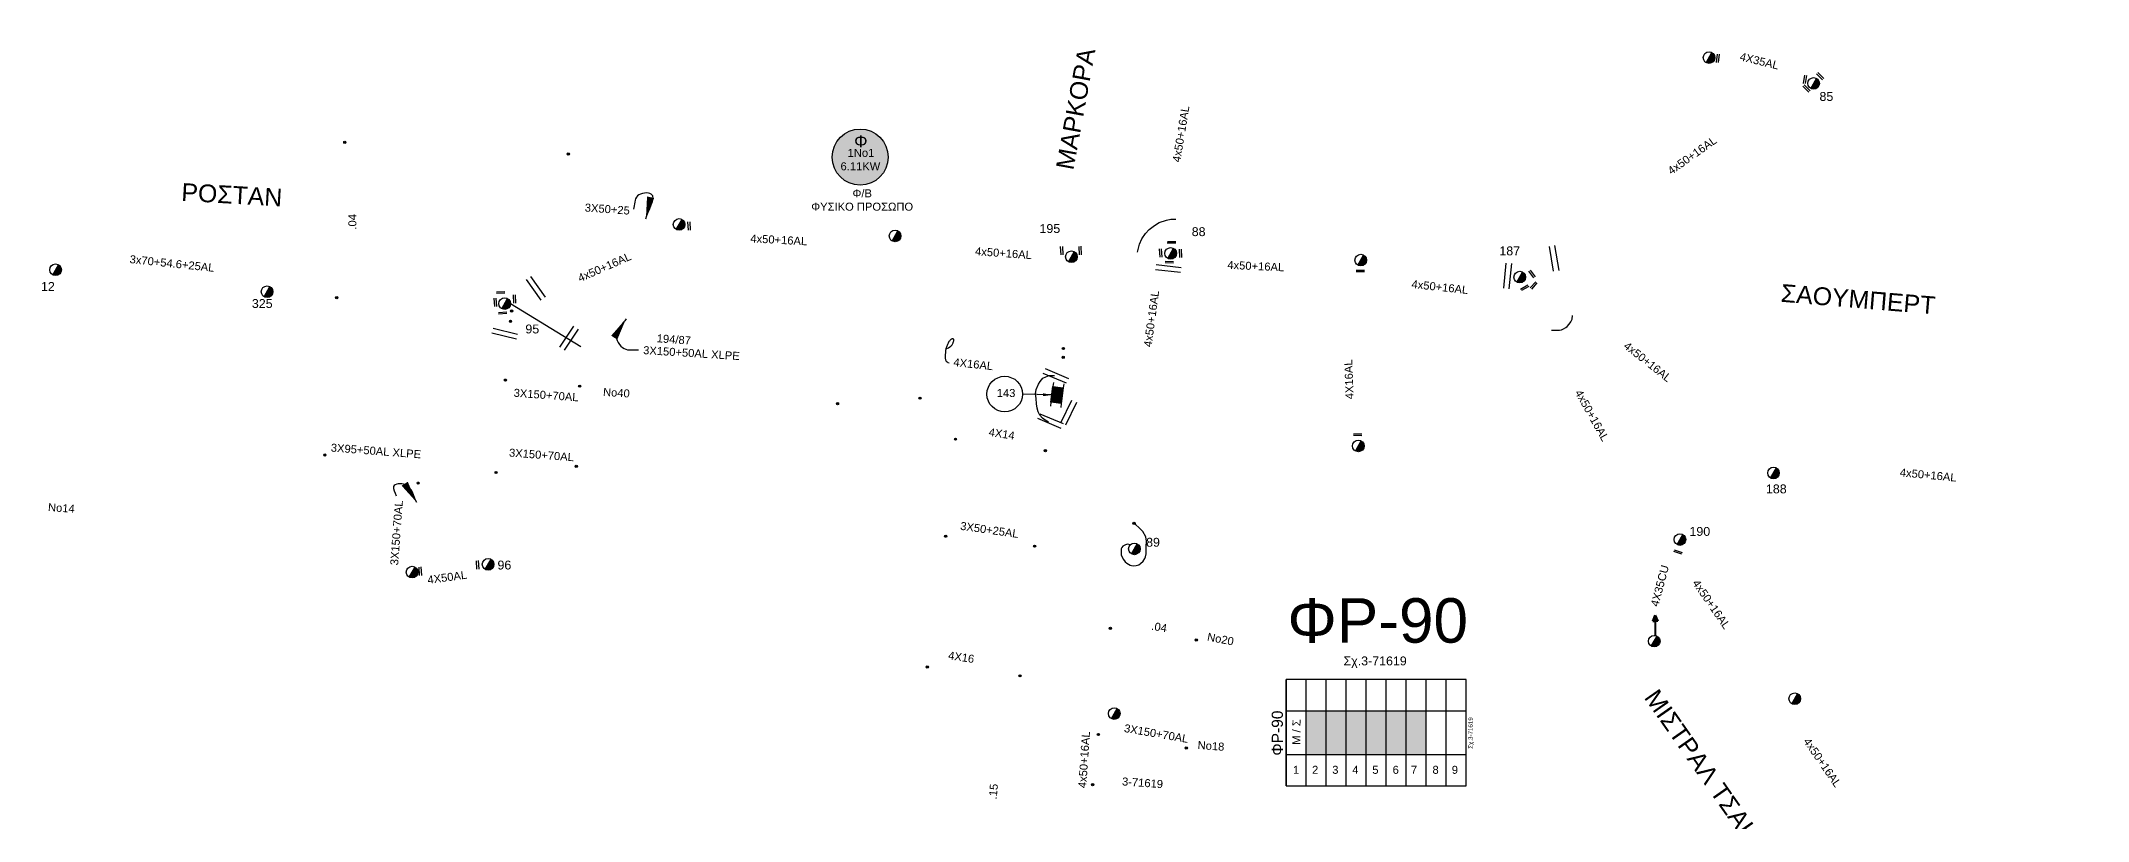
# Model space of a CAD drawing. Header units: millimetres. Extents: x 738 to 2138, y 37 to 533.
# Drawn here: x 1210.4 to 1440.7, y 289.4 to 377.1 of the extents above; entities that cross this region are included whole.
import ezdxf
from ezdxf.enums import TextEntityAlignment as Align

# ---------------------------------------------------------------- set-up
doc = ezdxf.new("R2010")
doc.units = ezdxf.units.MM
doc.linetypes.add('DASHED', pattern=[19.05, 12.7, -6.35])
for name, color, linetype in [('Link Box 4 Διευθύνσεων', 7, 'Continuous'), ('Άγνωστα', 7, 'Continuous'), ('Ασφαλειοκιβώτια Χ.Τ 9 αναχωρήσεων', 7, 'Continuous'), ('Γέφυρες Εναέριου Δικτύου', 7, 'Continuous'), ('Γυμνά εναέρια ΧΤ   4x35CU', 7, 'Continuous'), ('Γυμνά εναέρια ΧΤ (2Φ)   3x50AL', 7, 'Continuous'), ('Γυμνά εναέρια ΧΤ (3Φ)   4x16AL', 7, 'Continuous'), ('Γυμνά εναέρια ΧΤ (3Φ)   4x35AL', 7, 'Continuous'), ('Γυμνά εναέρια ΧΤ (3Φ)   4x50AL', 7, 'Continuous'), ('Γυμνά εναέρια ΧΤ και ΦΟΠ (3Φ)   4x50+16AL', 7, 'Continuous'), ('Επίτονοι', 7, 'Continuous'), ('Επιγραφές - Σχήματα', 7, 'Continuous'), ('Καλώδια ΧΤ   2x50+16', 7, 'DASHED'), ('Καλώδια ΧΤ   3x150+50AL', 7, 'DASHED'), ('Καλώδια ΧΤ   3x150+50AL XLPE', 7, 'DASHED'), ('Καλώδια ΧΤ   3x150+50CU', 7, 'DASHED'), ('Καλώδια ΧΤ   3x150+70 AL', 7, 'DASHED'), ('Καλώδια ΧΤ   3x95+50 AL XLPE', 7, 'DASHED'), ('Καλώδια ΧΤ   4x16AL', 7, 'DASHED'), ('Μηχανική τομή', 7, 'Continuous'), ('Στύλος ΦΜ', 7, 'Continuous'), ('Στύλος ΦΜ @ 1', 7, 'Continuous'), ('Συνδέσεις', 7, 'Continuous'), ('Συνεστραμμένα ΧΤ   3x70+54.6+25 AL', 7, 'SYN_LINE'), ('Τομή', 7, 'Continuous'), ('Υπόβαθρο ΔΕΗ', 7, 'Continuous'), ('Υπόγεια Καλώδια Δικτύου ΧΤ   .04', 7, 'DASHED'), ('Υπόγεια Καλώδια Δικτύου ΧΤ   .15', 7, 'DASHED'), ('Υπόγεια καλώδια Παροχών ΧΤ   4x16AL', 7, 'DASHED'), ('Χώρος', 7, 'Continuous')]:
    doc.layers.add(name, color=color, linetype=linetype)
doc.styles.add('arial', font='arial.ttf')
doc.styles.get("Standard").update_dxf_attribs({"font": 'arial.ttf'})
doc.linetypes.add('SYN_LINE', pattern='A,0.5,-0.0001,["/\\/\\/\\/",Standard,S=0.1,R=0,X=0,Y=-0.05],-0.25', length=0.7501)
doc.dimstyles.new('ISO-25', dxfattribs={"dimtxt": 2.5, "dimasz": 2.5, "dimexe": 1.25, "dimexo": 0.625, "dimtad": 1, "dimtxsty": 'Standard', "dimcen": 2.5, "dimadec": 0, "dimazin": 0, "dimtfac": 1, "dimtmove": 0, "dimatfit": 3, "dimfxl": 1, "dimarcsym": 0})

# ---------------------------------------------------------------- blocks, each defined once
blk = doc.blocks.new('ΑΣΦΑΛΕΙΟΚΙΒΩΤΙΟ ΥΠΟΣΤΑΘΜΟΥ 9 ΑΝΑΧΩΡΗΣΕΩΝ')
at = {"layer": 'Ασφαλειοκιβώτια Χ.Τ 9 αναχωρήσεων', "ltscale": 40}
for p, q in [((-23.8, 40.36), (24.02, 40.36)), ((-9.72, 40.36), (-9.72, -40.64)), ((9.94, 40.36), (9.94, -40.64)), ((-23.8, 31.36), (24.02, 31.36)), ((-23.8, 22.36), (24.02, 22.36)), ((-23.8, 13.36), (24.02, 13.36)), ((-23.8, 4.36), (24.02, 4.36)), ((-23.8, -4.64), (24.02, -4.64)), ((-23.8, -13.64), (24.02, -13.64)), ((-23.8, -22.64), (24.02, -22.64)), ((-23.8, -31.64), (24.02, -31.64))]:
    blk.add_line(p, q, dxfattribs=at)
at = {"layer": 'Ασφαλειοκιβώτια Χ.Τ 9 αναχωρήσεων'}
blk.add_lwpolyline([(-23.8, -40.64), (24.02, -40.64), (24.02, 40.36), (-23.8, 40.36)], close=True, dxfattribs=at)
for s, p in [('1', (-18.45, 37.24)), ('2', (-18.45, 28.67)), ('3', (-18.45, 19.6)), ('4', (-18.45, 10.58)), ('5', (-18.45, 1.57)), ('6', (-18.45, -7.57)), ('7', (-18.45, -15.81)), ('8', (-18.45, -25.5)), ('9', (-18.45, -34.19))]:
    blk.add_text(s, height=3.6, rotation=270, dxfattribs=at).set_placement(p)
at = {"layer": 'Ασφαλειοκιβώτια Χ.Τ 9 αναχωρήσεων', "ltscale": 40}
for tag, height, p in [('ΟΝΟΜΑ', 5, (-0.16, 44.31)), ('ΚΕΙΜΕΝΟ 1', 2, (17.06, 35.59)), ('ΚΕΙΜΕΝΟ 2', 2, (17.06, 26.88)), ('ΚΕΙΜΕΝΟ 3', 2, (17.06, 17.69)), ('ΚΕΙΜΕΝΟ 4', 2, (17.06, 8.71)), ('ΚΕΙΜΕΝΟ 5', 2, (17.06, -0.13)), ('ΚΕΙΜΕΝΟ 6', 2, (17.06, -9.05)), ('ΚΕΙΜΕΝΟ 7', 2, (17.06, -18.13)), ('ΚΕΙΜΕΝΟ 8', 2, (17.06, -26.85)), ('ΚΕΙΜΕΝΟ 9', 2, (17.06, -35.99)), ('ΣΧ', 2, (-0.1, -42.64))]:
    blk.add_attdef(tag, text='', height=height, dxfattribs=at).set_placement(p, align=Align.MIDDLE_CENTER)
blk = doc.blocks.new('ΥΠΑΡΧΩΝ ΤΣΙΜΕΝΤΕΝΙΟΣ ΣΤΥΛΟΣ')
at = {"layer": 'Στύλος ΦΜ'}
blk.add_hatch(color=7, dxfattribs=at).paths.add_polyline_path([(-1.29, -2.28, 0.574793), (2.62, 0, 0.268822), (1.3, 2.27)])
blk.add_line((-1.29, -2.28), (1.3, 2.27), dxfattribs=at)
blk.add_circle((0, 0), 2.62, dxfattribs=at)
at = {"layer": 'Στύλος ΦΜ', "flags": 4}
for tag, p in [('ΑΡΙΘΜΟΣ', (-4.68, 8.05)), ('ΤΥΠΟΣ', (-4.91, 3.03))]:
    blk.add_attdef(tag, p, '', height=4, dxfattribs=at)
blk = doc.blocks.new('LINK BOX 4 ΑΝΑΧΩΡΗΣΕΩΝ')
at = {"layer": 'Link Box 4 Διευθύνσεων', "ltscale": 40}
blk.add_hatch(color=256, dxfattribs=at).paths.add_polyline_path([(-3.54, 0), (-3.54, -4.67), (3.54, -4.67), (3.54, 0)])
for p, q in [((-3.54, 0), (-5.33, 0)), ((5.33, 0), (3.54, 0)), ((-3.54, -4.67), (-5.33, -4.67)), ((5.33, -4.67), (3.54, -4.67))]:
    blk.add_line(p, q, dxfattribs=at)
blk.add_lwpolyline([(-3.54, -4.67), (-3.54, 0), (3.54, 0), (3.54, -4.67)], close=True, dxfattribs=at)
blk = doc.blocks.new('_ΣΥΝΔΕΣΗ')
at = {"layer": 'Συνδέσεις', "linetype": 'SYN_LINE', "ltscale": 40}
blk.add_hatch(color=256, dxfattribs=at).paths.add_polyline_path([(-116.75, 2339.64, 1), (-117.75, 2339.64, 1)])
at = {"layer": 'Συνδέσεις'}
blk.add_circle((-117.25, 2339.64), 0.5, dxfattribs=at)
blk = doc.blocks.new('ΜΗΧΑΝΙΚΗ ΤΟΜΗ')
at = {"layer": 'Μηχανική τομή', "ltscale": 40}
for p, q in [((-1.89, 0.78), (1.89, 0.78)), ((1.89, 0), (-1.89, 0))]:
    blk.add_line(p, q, dxfattribs=at)
blk = doc.blocks.new('ΤΟΜΗ')
at = {"layer": 'Τομή', "ltscale": 40}
for p, q in [((-5.68, 0), (5.68, 0)), ((5.68, -2.33), (-5.68, -2.33))]:
    blk.add_line(p, q, dxfattribs=at)
blk = doc.blocks.new('ΕΠΙΤΟΝΟΣ')
at = {"layer": 'Επίτονοι', "lineweight": 40, "ltscale": 40}
blk.add_hatch(color=256, dxfattribs=at).paths.add_polyline_path([(-1.13, 6.47), (0, 9.1), (1.13, 6.47)])
for p, q in [((-1.13, 6.47), (0, 9.1)), ((1.13, 6.47), (-1.13, 6.47)), ((-1.13, 6.47), (0, 6.47)), ((0, 9.1), (1.13, 6.47)), ((0, 6.47), (0, 0))]:
    blk.add_line(p, q, dxfattribs=at)
blk = doc.blocks.new('ΧΩΡΟΣ')
at = {"layer": 'Χώρος', "ltscale": 40, "true_color": 0xff4747}
blk.add_hatch(color=13, dxfattribs=at).paths.add_polyline_path([(12.17, -0.19, 1), (-13.03, -0.19, 1)])
at = {"layer": 'Χώρος', "ltscale": 40}
blk.add_circle((-0.43, -0.19), 12.6, dxfattribs=at)
at = {"layer": 'Χώρος', "ltscale": 30, "insert": (-3.14, 9.64), "char_height": 5.4, "width": 408.8913, "attachment_point": 1}
blk.add_mtext('Φ', dxfattribs=at)
at = {"layer": 'Χώρος', "ltscale": 40}
blk.add_attdef('ΑΡΙΘΜΟΣ_001', (-5.24, -3.99), '', height=5.4, dxfattribs=at)

msp = doc.modelspace()

# ---------------------------------------------------------------- hatches: boundary and pattern name
at = {"layer": 'Ασφαλειοκιβώτια Χ.Τ 9 αναχωρήσεων'}
for color, points in [(2, [(1354.97, 301.81), (1352.72, 301.81), (1352.72, 296.9), (1354.97, 296.9)]), (6, [(1357.22, 301.81), (1354.97, 301.81), (1354.97, 296.9), (1357.22, 296.9)]), (17, [(1359.47, 301.81), (1357.22, 301.81), (1357.22, 296.9), (1359.47, 296.9)]), (85, [(1361.72, 301.81), (1359.47, 301.81), (1359.47, 296.9), (1361.72, 296.9)]), (62, [(1363.97, 301.81), (1361.72, 301.81), (1361.72, 296.9), (1363.97, 296.9)]), (5, [(1366.22, 301.81), (1363.97, 301.81), (1363.97, 296.9), (1366.22, 296.9)])]:
    msp.add_hatch(color=color, dxfattribs=at).paths.add_polyline_path(points)

# ---------------------------------------------------------------- linework, layer by layer
at = {"layer": 'Άγνωστα', "color": 62, "linetype": 'DASHED', "ltscale": 0.1, "const_width": 0.0000003}
for points in [[(1243.69, 348.25), (1263.37, 346.75)], [(1263.26, 345.53), (1264.74, 346.93), (1295.14, 344.13), (1296.38, 345.12), (1325.43, 343.07), (1325.4, 340.72), (1324.51, 340.32), (1324.3, 338.67)], [(1323.41, 331.04), (1323.41, 331.04), (1313.29, 332.33)], [(1322.19, 320.31), (1312.2, 321.43)]]:
    msp.add_lwpolyline(points, dxfattribs=at)
at = {"layer": 'Άγνωστα', "linetype": 'DASHED'}
msp.add_lwpolyline([(1263.25, 347.59), (1271.16, 342.76)], dxfattribs=at)
at = {"layer": 'Άγνωστα', "color": 5, "ltscale": 0.1, "const_width": 0.0000003}
for points in [[(1331.71, 319.96), (1332.76, 319.9), (1332.76, 319.9)], [(1332.68, 289.55), (1329.81, 289.96), (1330.13, 293.3), (1328.72, 293.48)]]:
    msp.add_lwpolyline(points, dxfattribs=at)
at = {"layer": 'Γέφυρες Εναέριου Δικτύου', "linetype": 'DASHED'}
for points in [[(1333.76, 353.36), (1333.97, 354.26), (1334.26, 354.87), (1334.67, 355.45), (1335.09, 355.93), (1335.68, 356.36), (1336.21, 356.69), (1337.02, 356.95), (1337.52, 357.06), (1338.09, 357.07)], [(1380.31, 344.61), (1380.65, 344.59), (1380.96, 344.59), (1381.24, 344.61), (1381.46, 344.65), (1381.68, 344.75), (1381.92, 344.9), (1382.09, 345.02), (1382.31, 345.26), (1382.51, 345.54), (1382.63, 345.85), (1382.67, 346.25)], [(1323.77, 334.24), (1323.36, 334.46), (1323.07, 334.7), (1322.77, 335.05), (1322.6, 335.41), (1322.49, 335.83), (1322.4, 336.32), (1322.35, 336.92), (1322.3, 337.44), (1322.37, 337.94), (1322.61, 338.53), (1322.82, 338.83), (1323.13, 339.19), (1323.44, 339.36), (1323.82, 339.49), (1324.05, 339.51), (1324.41, 339.5)], [(1332.93, 320.45), (1332.65, 320.52), (1332.41, 320.48), (1332.11, 320.31), (1332, 320.15), (1331.94, 320), (1331.91, 319.76), (1331.94, 319.32), (1332.02, 319.09), (1332.17, 318.8), (1332.37, 318.55), (1332.57, 318.4), (1332.92, 318.19), (1333.1, 318.13), (1333.36, 318.11), (1333.6, 318.13), (1333.92, 318.23), (1334.11, 318.35), (1334.38, 318.61), (1334.58, 318.91), (1334.67, 319.12), (1334.73, 319.44), (1334.75, 320.23), (1334.77, 320.89), (1334.68, 321.37), (1334.37, 321.95), (1333.92, 322.4), (1333.58, 322.72), (1333.36, 322.88)]]:
    msp.add_lwpolyline(points, dxfattribs=at)
at = {"layer": 'Γυμνά εναέρια ΧΤ   4x35CU', "color": 6, "const_width": 0.0000003}
msp.add_lwpolyline([(1394.77, 320.4), (1392.19, 310.2)], dxfattribs=at)
at = {"layer": 'Γυμνά εναέρια ΧΤ (2Φ)   3x50AL', "color": 27, "linetype": 'DASHED', "ltscale": 0.1, "const_width": 0.0000003}
msp.add_lwpolyline([(1269.74, 364.39), (1269.18, 357.59), (1281.73, 356.92)], dxfattribs=at)
at = {"layer": 'Γυμνά εναέρια ΧΤ (3Φ)   4x16AL', "color": 27, "const_width": 0.0000003}
msp.add_lwpolyline([(1358.83, 351.82), (1358.52, 332.23)], dxfattribs=at)
at = {"layer": 'Γυμνά εναέρια ΧΤ (3Φ)   4x35AL', "color": 30, "const_width": 0.0000003}
msp.add_lwpolyline([(1398.69, 375.24), (1409.25, 372.7)], dxfattribs=at)
at = {"layer": 'Γυμνά εναέρια ΧΤ (3Φ)   4x50AL', "color": 133, "ltscale": 0.1, "const_width": 0.0000003}
msp.add_lwpolyline([(1262.3, 348.16), (1254.61, 382.49)], dxfattribs=at)
at = {"layer": 'Γυμνά εναέρια ΧΤ (3Φ)   4x50AL', "color": 2, "const_width": 0.0000003}
msp.add_lwpolyline([(1260.08, 318.26), (1252.83, 317.46)], dxfattribs=at)
at = {"layer": 'Γυμνά εναέρια ΧΤ και ΦΟΠ (3Φ)   4x50+16AL', "color": 30, "const_width": 0.0000003}
for points in [[(1410.24, 372.83), (1426.9, 391.83)], [(1377.37, 350.36), (1377.37, 350.36), (1409.26, 371.98)]]:
    msp.add_lwpolyline(points, dxfattribs=at)
at = {"layer": 'Γυμνά εναέρια ΧΤ και ΦΟΠ (3Φ)   4x50+16AL', "color": 27, "ltscale": 0.1, "const_width": 0.0000003}
msp.add_lwpolyline([(1337.49, 353.88), (1342.55, 380.9)], dxfattribs=at)
at = {"layer": 'Γυμνά εναέρια ΧΤ και ΦΟΠ (3Φ)   4x50+16AL', "color": 27, "const_width": 0.0000003}
for points in [[(1262.85, 347.65), (1281.59, 356.27)], [(1282.84, 356.29), (1306.06, 354.7)], [(1306.86, 354.65), (1326, 353.41)], [(1326.7, 353.39), (1336.85, 353.34)], [(1338.15, 353.23), (1358.83, 351.82), (1376.09, 350.56)]]:
    msp.add_lwpolyline(points, dxfattribs=at)
at = {"layer": 'Γυμνά εναέρια ΧΤ και ΦΟΠ (3Φ)   4x50+16AL', "color": 5, "ltscale": 0.1, "const_width": 0.0000003}
msp.add_lwpolyline([(1337.4, 352.58), (1333.05, 320.55), (1330.58, 301.81), (1328.98, 288.16)], dxfattribs=at)
at = {"layer": 'Γυμνά εναέρια ΧΤ και ΦΟΠ (3Φ)   4x50+16AL', "color": 6, "ltscale": 0.1, "const_width": 0.0000003}
for points in [[(1377.12, 350.02), (1394.13, 321.21)], [(1377.33, 350.25), (1405.46, 329.18), (1441.56, 325.27), (1470.16, 310.13)], [(1394.77, 320.4), (1407.1, 303.45)], [(1407.68, 302.5), (1417.82, 288.16)]]:
    msp.add_lwpolyline(points, dxfattribs=at)
at = {"layer": 'Γυμνά εναέρια ΧΤ και ΦΟΠ (3Φ)   4x50+16AL', "color": 2, "ltscale": 0.1, "const_width": 0.0000003}
msp.add_lwpolyline([(1262.39, 346.96), (1260.09, 318.37), (1257.22, 279.14)], dxfattribs=at)
at = {"layer": 'Επιγραφές - Σχήματα'}
msp.add_lwpolyline([(1312.31, 342.53), (1312.49, 342.62), (1312.64, 342.71), (1312.75, 342.8), (1312.84, 342.88), (1312.9, 342.95), (1312.95, 343.03), (1312.99, 343.1), (1313.02, 343.17), (1313.04, 343.23), (1313.06, 343.29), (1313.07, 343.34), (1313.09, 343.39), (1313.09, 343.44), (1313.1, 343.48), (1313.09, 343.52), (1313.09, 343.55), (1313.08, 343.57), (1313.06, 343.59), (1313.04, 343.61), (1313.01, 343.62), (1312.99, 343.62), (1312.96, 343.62), (1312.92, 343.61), (1312.89, 343.6), (1312.85, 343.59), (1312.81, 343.57), (1312.77, 343.55), (1312.73, 343.51), (1312.69, 343.48), (1312.65, 343.43), (1312.6, 343.37), (1312.56, 343.31), (1312.51, 343.23), (1312.47, 343.15), (1312.43, 343.06), (1312.38, 342.97), (1312.34, 342.88), (1312.31, 342.78), (1312.27, 342.7), (1312.25, 342.62), (1312.22, 342.54), (1312.21, 342.47), (1312.19, 342.41), (1312.18, 342.35), (1312.17, 342.29), (1312.17, 342.23), (1312.16, 342.17), (1312.16, 342.11), (1312.15, 342.04), (1312.15, 341.97), (1312.14, 341.89), (1312.14, 341.81), (1312.13, 341.73), (1312.13, 341.65), (1312.13, 341.56), (1312.13, 341.48), (1312.14, 341.4), (1312.15, 341.32), (1312.17, 341.25), (1312.21, 341.17), (1312.26, 341.1), (1312.34, 341.04), (1312.44, 340.97), (1312.57, 340.92)], dxfattribs=at)
msp.add_circle((1318.83, 337.41), 2, dxfattribs=at)
at = {"layer": 'Καλώδια ΧΤ   2x50+16', "color": 5, "linetype": 'DASHED', "ltscale": 0.1}
msp.add_lwpolyline([(1325.14, 335.92, 0.0000003, 0.0000003, 0), (1324.98, 335.29, 0.0000003, 0.0000003, 0), (1333.33, 334.56, 0.0000003, 0.0000003, 0), (1328.11, 288.16, 0, 0, 0), (1326.68, 275.08, 0, 0, 0)], format="xyseb", dxfattribs=at)
at = {"layer": 'Καλώδια ΧΤ   3x150+50AL', "color": 62, "ltscale": 0.1, "const_width": 0.0000003}
msp.add_lwpolyline([(1263.25, 347.59), (1263.46, 347.57), (1262.62, 338.98)], dxfattribs=at)
at = {"layer": 'Καλώδια ΧΤ   3x150+50CU', "color": 62, "ltscale": 0.1, "const_width": 0.0000003}
msp.add_lwpolyline([(1262.62, 338.98), (1271.09, 338.28)], dxfattribs=at)
at = {"layer": 'Καλώδια ΧΤ   3x150+70 AL', "color": 2, "ltscale": 0.1, "const_width": 0.0000003}
for points in [[(1261.63, 328.58), (1261.73, 329.9), (1261.73, 329.9), (1270.67, 329.26), (1270.67, 329.26)], [(1252.18, 318.05), (1252.85, 327.4)], [(1260.87, 318.91), (1260.87, 318.91), (1261.63, 328.58)]]:
    msp.add_lwpolyline(points, dxfattribs=at)
at = {"layer": 'Καλώδια ΧΤ   3x150+70 AL', "color": 5, "linetype": 'DASHED', "ltscale": 0.1, "const_width": 0.0000003}
msp.add_lwpolyline([(1329.36, 299.13), (1339.25, 297.63), (1339.25, 297.63)], dxfattribs=at)
at = {"layer": 'Καλώδια ΧΤ   3x95+50 AL XLPE', "color": 2, "ltscale": 0.1, "const_width": 0.0000003}
msp.add_lwpolyline([(1252.85, 327.4), (1253.02, 329.73), (1242.37, 330.55)], dxfattribs=at)
at = {"layer": 'Καλώδια ΧΤ   4x16AL', "color": 62, "ltscale": 0.1, "const_width": 0.0000003}
for points in [[(1325.42, 342.53), (1300.26, 343.93), (1300.02, 336.33), (1300.02, 336.33)], [(1325.41, 341.54), (1309.8, 342.85), (1309.31, 336.95)]]:
    msp.add_lwpolyline(points, dxfattribs=at)
at = {"layer": 'Συνεστραμμένα ΧΤ   3x70+54.6+25 AL', "color": 133, "ltscale": 10, "const_width": 0.0000003}
msp.add_lwpolyline([(1187.36, 367.03), (1187.36, 367.03), (1212.2, 352.03), (1235.94, 349.57), (1261.94, 347.64)], dxfattribs=at)
at = {"layer": 'Υπόβαθρο ΔΕΗ', "ltscale": 0.1, "const_width": 0.0000003}
for points in [[(1436.16, 419.64), (1376.6, 351.59), (1339.53, 354.94), (1350.29, 414.98)], [(1445.47, 411.72), (1398.67, 357.41), (1398.42, 347.61), (1443.26, 344.11), (1444.36, 358.59), (1520.48, 351.79), (1580.63, 419.35)], [(1314.58, 402.72), (1314.58, 402.72), (1265.33, 368.62), (1264.54, 358.82), (1326.33, 354.4), (1334.98, 404.34), (1334.98, 404.34), (1318.51, 405.66), (1314.58, 402.72)], [(1206.24, 350.99), (1253.91, 346.86), (1248.43, 280.64), (1197.99, 287.51), (1206.24, 350.99)], [(1263.4, 343.87), (1258.34, 279.51), (1315.71, 271.33), (1323.93, 341.22), (1264.74, 346.15), (1263.96, 345.54), (1263.38, 343.61)], [(1337.11, 332.48), (1332.03, 290.46), (1332.03, 290.46)], [(1337.11, 332.48), (1376.94, 328.85), (1406.97, 288.16)]]:
    msp.add_lwpolyline(points, dxfattribs=at)
for points in [[(1215.99, 362.57), (1248.74, 359.83, 0.806574), (1248.95, 377.02), (1215.55, 379.26, 1.117761), (1215.99, 362.57, 0)], [(1418.87, 288.16), (1395.06, 321.71, -0.628009), (1398.81, 328.58), (1441.99, 323.82), (1441.16, 311.25), (1516.68, 303.76), (1522.02, 288.16)]]:
    msp.add_lwpolyline(points, format="xyb", dxfattribs=at)
at = {"layer": 'Υπόγεια Καλώδια Δικτύου ΧΤ   .04', "color": 62, "ltscale": 0.1, "const_width": 0.0000003}
msp.add_lwpolyline([(1244.61, 365.73), (1244.61, 365.68), (1243.69, 348.16)], dxfattribs=at)
at = {"layer": 'Υπόγεια Καλώδια Δικτύου ΧΤ   .04', "color": 5, "const_width": 0.0000003}
msp.add_lwpolyline([(1330.7, 311.07), (1340.38, 309.76)], dxfattribs=at)
at = {"layer": 'Υπόγεια Καλώδια Δικτύου ΧΤ   .15', "color": 62, "ltscale": 0.1}
msp.add_lwpolyline([(1323.98, 336.06, 0.0000003, 0.0000003, 0), (1317.8, 282.03, 0, 0, 0), (1316.57, 271.21, 0, 0, 0), (1323.55, 270.02, 0, 0, 0), (1324.24, 271.44, 0, 0, 0), (1324.54, 274.37, 0, 0, 0), (1325.03, 275.99, 0, 0, 0), (1325.58, 276.16, 0, 0, 0)], format="xyseb", dxfattribs=at)
at = {"layer": 'Υπόγεια καλώδια Παροχών ΧΤ   4x16AL', "color": 62, "linetype": 'DASHED', "ltscale": 0.1, "const_width": 0.0000003}
msp.add_lwpolyline([(1320.53, 305.73), (1320.53, 305.73), (1310.12, 306.72)], dxfattribs=at)

# ---------------------------------------------------------------- block references
at = {"color": 62, "xscale": 0.25, "yscale": 0.25, "zscale": 0.25}
for p in [(1273.92, -219.2), (1299.05, -220.52), (1273.01, -236.66), (1292.56, -239.31), (1292.68, -238.16), (1354.72, -243.37), (1354.74, -242.38), (1291.99, -245.93), (1300.34, -246.61), (1329.34, -248.58), (1338.62, -247.96), (1342.61, -252.57), (1271.68, -254.36), (1299.95, -255.63), (1352.72, -253.87), (1282.17, -257.51), (1290.94, -256.32), (1362.67, -262.03), (1341.51, -263.48), (1351.5, -264.6), (1360.02, -273.84), (1369.69, -275.15), (1339.43, -278.19), (1349.87, -279.18), (1358.67, -285.77), (1368.56, -287.28), (1358.03, -291.42)]:
    msp.add_blockref('_ΣΥΝΔΕΣΗ', p, dxfattribs=at)
at = {"layer": 'Link Box 4 Διευθύνσεων', "xscale": 0.2500000000000492, "yscale": 0.2500000000000492, "zscale": 0.2500000000000492, "rotation": 83.03941796123134}
msp.add_blockref('LINK BOX 4 ΑΝΑΧΩΡΗΣΕΩΝ', (1324.14, 337.38), dxfattribs=at)
at = {"layer": 'Ασφαλειοκιβώτια Χ.Τ 9 αναχωρήσεων', "xscale": 0.2500000000000872, "yscale": 0.2500000000000872, "zscale": 0.2500000000000872, "rotation": 89.99413701539126}
msp.add_blockref('ΑΣΦΑΛΕΙΟΚΙΒΩΤΙΟ ΥΠΟΣΤΑΘΜΟΥ 9 ΑΝΑΧΩΡΗΣΕΩΝ', (1360.56, 299.33), dxfattribs=at).add_auto_attribs({'ΟΝΟΜΑ': 'ΦP-90', 'ΣΧ': 'Σχ.3-71619'})
at = {"layer": 'Επίτονοι', "xscale": 0.25, "yscale": 0.25, "zscale": 0.25}
msp.add_blockref('ΕΠΙΤΟΝΟΣ', (1391.99, 310.28), dxfattribs=at)
at = {"layer": 'Μηχανική τομή'}
for p, xscale, yscale, zscale, rotation in [((1399.12, 375.14), 0.2499999999999859, 0.2499999999999859, 0.2499999999999859, 81.90428154848979), ((1408.92, 372.78), 0.2499999999999781, 0.2499999999999781, 0.2499999999999781, 80.30773316845087), ((1410.61, 373.22), 0.249999999999967, 0.249999999999967, 0.249999999999967, 134.8124561577704), ((1409.07, 371.84), 0.249999999999967, 0.249999999999967, 0.249999999999967, 134.8124561577704), ((1283.23, 356.31), 0.2500000000000318, 0.2500000000000318, 0.2500000000000318, 272.9891387369007), ((1337.59, 354.57), 0.2500000000000077, 0.2500000000000077, 0.2500000000000077, 179.3678196890022), ((1325.14, 353.52), 0.2500000000000318, 0.2500000000000318, 0.2500000000000318, 272.9891387369007), ((1327.21, 353.54), 0.2500000000000318, 0.2500000000000318, 0.2500000000000318, 272.9891387369007), ((1336.27, 353.27), 0.2500000000000318, 0.2500000000000318, 0.2500000000000318, 272.9891387369007), ((1337.33, 352.34), 0.2500000000000077, 0.2500000000000077, 0.2500000000000077, 179.3678196890022), ((1338.5, 353.23), 0.2500000000000318, 0.2500000000000318, 0.2500000000000318, 272.9891387369007), ((1358.83, 351.34), 0.2500000000000077, 0.2500000000000077, 0.2500000000000077, 179.3678196890022), ((1378.21, 350.98), 0.2499999999999522, 0.2499999999999522, 0.2499999999999522, 126.7198543396181), ((1378.23, 349.69), 0.2499999999999842, 0.2499999999999842, 0.2499999999999842, 228.2956817499575), ((1261.44, 347.72), 0.2500000000000318, 0.2500000000000318, 0.2500000000000318, 272.9891387369007), ((1262.15, 348.74), 0.2500000000000167, 0.2500000000000167, 0.2500000000000167, 3.067047782138963), ((1263.6, 348.1), 0.2500000000000318, 0.2500000000000318, 0.2500000000000318, 272.9891387369007), ((1377.26, 349.45), 0.2500000000000041, 0.2500000000000041, 0.2500000000000041, 209.3616152253712), ((1262.37, 346.43), 0.2500000000000167, 0.2500000000000167, 0.2500000000000167, 3.067047782138963), ((1358.53, 332.94), 0.2499999999999864, 0.2499999999999864, 0.2499999999999864, 178.022910908601), ((1253, 317.49), 0.2500000000000318, 0.2500000000000318, 0.2500000000000318, 272.9891387369007), ((1259.45, 318.2), 0.2500000000000318, 0.2500000000000318, 0.2500000000000318, 272.9891387369007), ((1394.58, 319.76), 0.2499999999999703, 0.2499999999999703, 0.2499999999999703, 161.9329430191055)]:
    msp.add_blockref('ΜΗΧΑΝΙΚΗ ΤΟΜΗ', p, dxfattribs=dict(at, xscale=xscale, yscale=yscale, zscale=zscale, rotation=rotation))
at = {"layer": 'Στύλος ΦΜ @ 1', "ltscale": 40, "xscale": 0.25, "yscale": 0.25, "zscale": 0.25}
for p in [(1398.04, 375.24), (1282.21, 356.48), (1282.21, 356.48), (1282.21, 356.48), (1282.21, 356.48), (1306.5, 355.19), (1306.5, 355.19), (1326.33, 352.85), (1337.49, 353.23), (1337.49, 353.23), (1358.87, 352.47), (1212.08, 351.39), (1235.87, 348.92), (1358.6, 331.58), (1252.18, 317.39), (1252.18, 317.39), (1260.73, 318.27), (1391.87, 309.63), (1331.15, 301.49), (1407.68, 303.16)]:
    msp.add_blockref('ΥΠΑΡΧΩΝ ΤΣΙΜΕΝΤΕΝΙΟΣ ΣΤΥΛΟΣ', p, dxfattribs=at)
at = {"layer": 'Στύλος ΦΜ @ 1', "ltscale": 40}
ref = msp.add_blockref('ΥΠΑΡΧΩΝ ΤΣΙΜΕΝΤΕΝΙΟΣ ΣΤΥΛΟΣ', (1409.8, 372.34), dxfattribs=dict(at, xscale=0.25, yscale=0.25, zscale=0.25))
ref.add_attrib('ΤΥΠΟΣ', '85', (1410.46, 370.37), dxfattribs={"layer": 'Στύλος ΦΜ', "height": 1, "flags": 4})
ref = msp.add_blockref('ΥΠΑΡΧΩΝ ΤΣΙΜΕΝΤΕΝΙΟΣ ΣΤΥΛΟΣ', (1326.33, 352.85), dxfattribs=dict(at, xscale=0.25, yscale=0.25, zscale=0.25))
ref.add_attrib('ΤΥΠΟΣ', '195', (1322.74, 355.52), dxfattribs={"layer": 'Στύλος ΦΜ', "height": 1, "flags": 4})
ref = msp.add_blockref('ΥΠΑΡΧΩΝ ΤΣΙΜΕΝΤΕΝΙΟΣ ΣΤΥΛΟΣ', (1337.49, 353.23), dxfattribs=dict(at, xscale=0.25, yscale=0.25, zscale=0.25))
ref.add_attrib('ΤΥΠΟΣ', '88', (1339.86, 355.17), dxfattribs={"layer": 'Στύλος ΦΜ', "height": 1, "flags": 4})
ref = msp.add_blockref('ΥΠΑΡΧΩΝ ΤΣΙΜΕΝΤΕΝΙΟΣ ΣΤΥΛΟΣ', (1376.75, 350.56), dxfattribs=dict(at, xscale=0.25, yscale=0.25, zscale=0.25))
ref.add_attrib('ΤΥΠΟΣ', '187', (1374.46, 353.01), dxfattribs={"layer": 'Στύλος ΦΜ', "height": 1, "flags": 4})
ref = msp.add_blockref('ΥΠΑΡΧΩΝ ΤΣΙΜΕΝΤΕΝΙΟΣ ΣΤΥΛΟΣ', (1212.08, 351.39), dxfattribs=dict(at, xscale=0.25, yscale=0.25, zscale=0.25))
ref.add_attrib('ΤΥΠΟΣ', '12', (1210.44, 349.01), dxfattribs={"layer": 'Στύλος ΦΜ', "height": 1, "flags": 4})
ref = msp.add_blockref('ΥΠΑΡΧΩΝ ΤΣΙΜΕΝΤΕΝΙΟΣ ΣΤΥΛΟΣ', (1235.87, 348.92), dxfattribs=dict(at, xscale=0.25, yscale=0.25, zscale=0.25))
ref.add_attrib('ΤΥΠΟΣ', '325', (1234.16, 347.09), dxfattribs={"layer": 'Στύλος ΦΜ', "height": 1, "flags": 4})
ref = msp.add_blockref('ΥΠΑΡΧΩΝ ΤΣΙΜΕΝΤΕΝΙΟΣ ΣΤΥΛΟΣ', (1262.59, 347.58), dxfattribs=dict(at, xscale=0.25, yscale=0.25, zscale=0.25))
ref.add_attrib('ΤΥΠΟΣ', '95', (1264.92, 344.23), dxfattribs={"layer": 'Στύλος ΦΜ', "height": 1, "flags": 4})
ref = msp.add_blockref('ΥΠΑΡΧΩΝ ΤΣΙΜΕΝΤΕΝΙΟΣ ΣΤΥΛΟΣ', (1405.29, 328.54), dxfattribs=dict(at, xscale=0.25, yscale=0.25, zscale=0.25))
ref.add_attrib('ΤΥΠΟΣ', '188', (1404.44, 326.25), dxfattribs={"layer": 'Στύλος ΦΜ', "height": 1, "flags": 4})
ref = msp.add_blockref('ΥΠΑΡΧΩΝ ΤΣΙΜΕΝΤΕΝΙΟΣ ΣΤΥΛΟΣ', (1394.77, 321.06), dxfattribs=dict(at, xscale=0.25, yscale=0.25, zscale=0.25))
ref.add_attrib('ΤΥΠΟΣ', '190', (1395.84, 321.47), dxfattribs={"layer": 'Στύλος ΦΜ', "height": 1, "flags": 4})
ref = msp.add_blockref('ΥΠΑΡΧΩΝ ΤΣΙΜΕΝΤΕΝΙΟΣ ΣΤΥΛΟΣ', (1333.41, 320.01), dxfattribs=dict(at, xscale=0.25, yscale=0.25, zscale=0.25))
ref.add_attrib('ΤΥΠΟΣ', '89', (1334.73, 320.25), dxfattribs={"layer": 'Στύλος ΦΜ', "height": 1, "flags": 4})
ref = msp.add_blockref('ΥΠΑΡΧΩΝ ΤΣΙΜΕΝΤΕΝΙΟΣ ΣΤΥΛΟΣ', (1260.73, 318.27), dxfattribs=dict(at, xscale=0.25, yscale=0.25, zscale=0.25))
ref.add_attrib('ΤΥΠΟΣ', '96', (1261.78, 317.69), dxfattribs={"layer": 'Στύλος ΦΜ', "height": 1, "flags": 4})
at = {"layer": 'Τομή'}
for p, xscale, yscale, zscale, rotation in [((1380.9, 352.71), 0.2500000000000314, 0.2500000000000314, 0.2500000000000314, 279.6462310369438), ((1266.33, 349.46), 0.249999999999956, 0.249999999999956, 0.249999999999956, 305.5638115821021), ((1337.27, 351.81), 0.2499999999999875, 0.2499999999999875, 0.2499999999999875, 353.5639630587489), ((1375.68, 350.67), 0.2499999999999916, 0.2499999999999916, 0.2499999999999916, 264.2869245338517), ((1262.67, 344.48), 0.2499999999999506, 0.2499999999999506, 0.2499999999999506, 346.218839638929), ((1270.06, 343.54), 0.2499999999999918, 0.2499999999999918, 0.2499999999999918, 236.0416894187661), ((1324.69, 339.73), 0.2499999999999403, 0.2499999999999403, 0.2499999999999403, 337.2146760028118), ((1326.28, 335.2), 0.2500000000000042, 0.2500000000000042, 0.2500000000000042, 243.9515669540403), ((1324.08, 334.64), 0.2499999999999403, 0.2499999999999403, 0.2499999999999403, 337.2146760028118)]:
    msp.add_blockref('ΤΟΜΗ', p, dxfattribs=dict(at, xscale=xscale, yscale=yscale, zscale=zscale, rotation=rotation))
at = {"layer": 'Χώρος'}
ref = msp.add_blockref('ΧΩΡΟΣ', (1302.68, 364.1), dxfattribs=dict(at, xscale=0.25, yscale=0.25, zscale=0.25))
ref.add_attrib('ΑΡΙΘΜΟΣ_001', '1Νο1', (1301.16, 364.08), dxfattribs={"ltscale": 40, "height": 0.9})
ref.add_attrib('ΑΡΙΘΜΟΣ_002', '6.11KW', (1300.36, 362.57), dxfattribs={"ltscale": 40, "height": 0.9})

# ---------------------------------------------------------------- texts
at = {"layer": 'Άγνωστα', "char_height": 0.9, "width": 8.6234, "attachment_point": 1, "style": 'arial'}
for s, insert, rotation in [('4X14', (1317.11, 333.61), 351.3089), ('3X50+25AL', (1313.91, 323.06), 351.8355)]:
    msp.add_mtext(s, dxfattribs=dict(at, insert=insert, rotation=rotation))
at = {"layer": 'Ασφαλειοκιβώτια Χ.Τ 9 αναχωρήσεων', "insert": (1351.15, 296.89), "char_height": 0.9, "width": 4.9136, "attachment_point": 1, "rotation": 89.2924}
msp.add_mtext('\\pi1.0918;Μ / Σ', dxfattribs=at)
at = {"layer": 'Γυμνά εναέρια ΧΤ   4x35CU', "insert": (1391.46, 313.68), "char_height": 0.9, "width": 84.1859, "attachment_point": 1, "rotation": 75.2407, "style": 'arial'}
msp.add_mtext('4X35CU', dxfattribs=at)
at = {"layer": 'Γυμνά εναέρια ΧΤ (2Φ)   3x50AL', "insert": (1271.64, 358.84), "char_height": 0.9, "width": 8.6234, "attachment_point": 1, "rotation": 355.898, "style": 'arial'}
msp.add_mtext('3X50+25', dxfattribs=at)
at = {"layer": 'Γυμνά εναέρια ΧΤ (3Φ)   4x16AL', "insert": (1357.17, 336.81), "char_height": 0.9, "width": 84.1859, "attachment_point": 1, "rotation": 91.9969, "style": 'arial'}
msp.add_mtext('4X16AL', dxfattribs=at)
at = {"layer": 'Γυμνά εναέρια ΧΤ (3Φ)   4x35AL', "insert": (1401.64, 375.83), "char_height": 0.9, "width": 84.1859, "attachment_point": 1, "rotation": 346.2239, "style": 'arial'}
msp.add_mtext('4X35AL', dxfattribs=at)
at = {"layer": 'Γυμνά εναέρια ΧΤ (3Φ)   4x50AL', "insert": (1253.85, 316.96), "char_height": 0.9, "width": 84.1859, "attachment_point": 1, "rotation": 7.7391, "style": 'arial'}
msp.add_mtext('4X50AL', dxfattribs=at)
at = {"layer": 'Γυμνά εναέρια ΧΤ και ΦΟΠ (3Φ)   4x50+16AL', "char_height": 0.9, "width": 84.1859, "attachment_point": 1, "style": 'arial'}
for insert, rotation in [((1337.68, 363.57), 80.6998), ((1393.27, 362.76), 35.3509), ((1290.25, 355.37), 356.9632), ((1270.7, 350.81), 23.6941), ((1315.53, 353.93), 355.958), ((1343.89, 352.39), 357.4998), ((1364.64, 350.24), 353.8516), ((1334.45, 342.77), 82.334), ((1388.91, 343.37), 321.655), ((1383.7, 338.02), 299.3518), ((1419.55, 329.07), 354.5381), ((1396.86, 316.67), 304.6781), ((1327.09, 293.14), 86.1244), ((1409.34, 298.88), 304.6781)]:
    msp.add_mtext('4x50+16AL', dxfattribs=dict(at, insert=insert, rotation=rotation))
at = {"layer": 'Γυμνά εναέρια ΧΤ και ΦΟΠ (3Φ)   4x50+16AL', "insert": (1296.85, 360.43), "char_height": 0.9, "width": 11.7868, "attachment_point": 1, "style": 'arial'}
msp.add_mtext('\\pi4.8574;Φ/Β\\P\\pi0.21682;ΦΥΣΙΚΟ ΠΡΟΣΩΠΟ', dxfattribs=at)
at = {"layer": 'Επιγραφές - Σχήματα', "attachment_point": 1, "style": 'arial'}
for s, insert, char_height, width, rotation in [('ΜΑΡΚΟΡΑ', (1324.57, 362.87), 2, 42.5503, 79.5747), ('ΡΟΣΤΑΝ', (1226.3, 361.14), 2, 42.5503, 356.728), ('ΣΑΟΥΜΠΕΡΤ', (1406.22, 349.79), 2, 42.5503, 355.2887), ('194/87', (1279.73, 344.14), 0.9, 84.1859, 356.0203), ('No40', (1273.69, 338.12), 0.9, 84.1859, 356.0896), ('No14', (1211.27, 325.16), 0.9, 84.1859, 356.0203), ('No20', (1341.71, 310.59), 0.9, 84.1859, 349.1727), ('ΜΙΣΤΡΑΛ ΤΣΑΚΑΣΙΑΝΟΥ', (1392.31, 304.44), 2, 42.5503, 304.9587), ('No18', (1340.56, 298.41), 0.9, 84.1859, 356.0203), ('3-71619', (1332.06, 294.32), 0.9, 84.1859, 356.0203)]:
    msp.add_mtext(s, dxfattribs=dict(at, insert=insert, char_height=char_height, width=width, rotation=rotation))
at = {"layer": 'Επιγραφές - Σχήματα', "insert": (1317.93, 337.98), "char_height": 0.9, "width": 2.3423, "attachment_point": 1}
msp.add_mtext('143', dxfattribs=at)
at = {"layer": 'Επιγραφές - Σχήματα', "linetype": 'Continuous', "attachment_point": 1}
for s, insert, char_height, width in [('ΦP-90', (1350.61, 314.46), 5, 4.1377), ('Σχ.3-71619', (1356.93, 307.91), 1, 36.485)]:
    msp.add_mtext(s, dxfattribs=dict(at, insert=insert, char_height=char_height, width=width))
at = {"layer": 'Καλώδια ΧΤ   3x150+50AL XLPE', "insert": (1278.2, 342.81), "char_height": 0.9, "width": 84.1859, "attachment_point": 1, "rotation": 356.4415, "style": 'arial'}
msp.add_mtext('3X150+50AL XLPE', dxfattribs=at)
at = {"layer": 'Καλώδια ΧΤ   3x150+70 AL', "char_height": 0.9, "width": 84.1859, "attachment_point": 1, "style": 'arial'}
for insert, rotation in [((1263.64, 338.02), 355.7928), ((1263.12, 331.29), 355.7928), ((1249.71, 318.2), 85.7928), ((1332.35, 300.32), 350.1858)]:
    msp.add_mtext('3X150+70AL', dxfattribs=dict(at, insert=insert, rotation=rotation))
at = {"layer": 'Καλώδια ΧΤ   3x95+50 AL XLPE', "insert": (1243.08, 331.85), "char_height": 0.9, "width": 84.1859, "attachment_point": 1, "rotation": 355.6577, "style": 'arial'}
msp.add_mtext('3X95+50AL XLPE', dxfattribs=at)
at = {"layer": 'Καλώδια ΧΤ   4x16AL', "insert": (1313.12, 341.46), "char_height": 0.9, "width": 84.1859, "attachment_point": 1, "rotation": 353.9221, "style": 'arial'}
msp.add_mtext('4X16AL', dxfattribs=at)
at = {"layer": 'Συνεστραμμένα ΧΤ   3x70+54.6+25 AL', "insert": (1220.47, 353.04), "char_height": 0.9, "width": 84.1859, "attachment_point": 1, "rotation": 354.0594, "style": 'arial'}
msp.add_mtext('3x70+54.6+25AL', dxfattribs=at)
at = {"layer": 'Υπόγεια Καλώδια Δικτύου ΧΤ   .04', "char_height": 0.9, "width": 84.1859, "attachment_point": 1, "style": 'arial'}
for insert, rotation in [((1245.01, 355.9), 90), ((1335.42, 311.81), 350.0981)]:
    msp.add_mtext('.04', dxfattribs=dict(at, insert=insert, rotation=rotation))
at = {"layer": 'Υπόγεια Καλώδια Δικτύου ΧΤ   .15', "insert": (1317.02, 291.9), "char_height": 0.9, "width": 84.1859, "attachment_point": 1, "rotation": 84.8, "style": 'arial'}
msp.add_mtext('.15', dxfattribs=at)
at = {"layer": 'Υπόγεια καλώδια Παροχών ΧΤ   4x16AL', "insert": (1312.56, 308.5), "char_height": 0.9, "width": 8.6234, "attachment_point": 1, "rotation": 351.3089, "style": 'arial'}
msp.add_mtext('4X16', dxfattribs=at)

# ---------------------------------------------------------------- leaders
at = {"layer": 'Επιγραφές - Σχήματα', "path_type": 1}
for points, override in [([(1278.47, 357.1), (1279.08, 359.89), (1277.53, 359.69), (1277.08, 358.2)], {"dimgap": 0.625, "dimtad": 0}), ([(1276.24, 345.87), (1275.14, 344.12), (1276.02, 342.52), (1277.64, 342.37)], {"dimtad": 0}), ([(1252.7, 325.23), (1251.41, 327.23), (1250.1, 327.02), (1250.38, 325.98)], {"dimgap": 0.625, "dimtad": 0})]:
    msp.add_leader(points, dimstyle='ISO-25', override=override, dxfattribs=at)
at = {"layer": 'Επιγραφές - Σχήματα'}
msp.add_leader([(1324.14, 337.31), (1320.83, 337.41)], dimstyle='ISO-25', override={"dimasz": 1, "dimgap": 0.625, "dimtad": 0}, dxfattribs=at)

doc.saveas('drawing.dxf')
